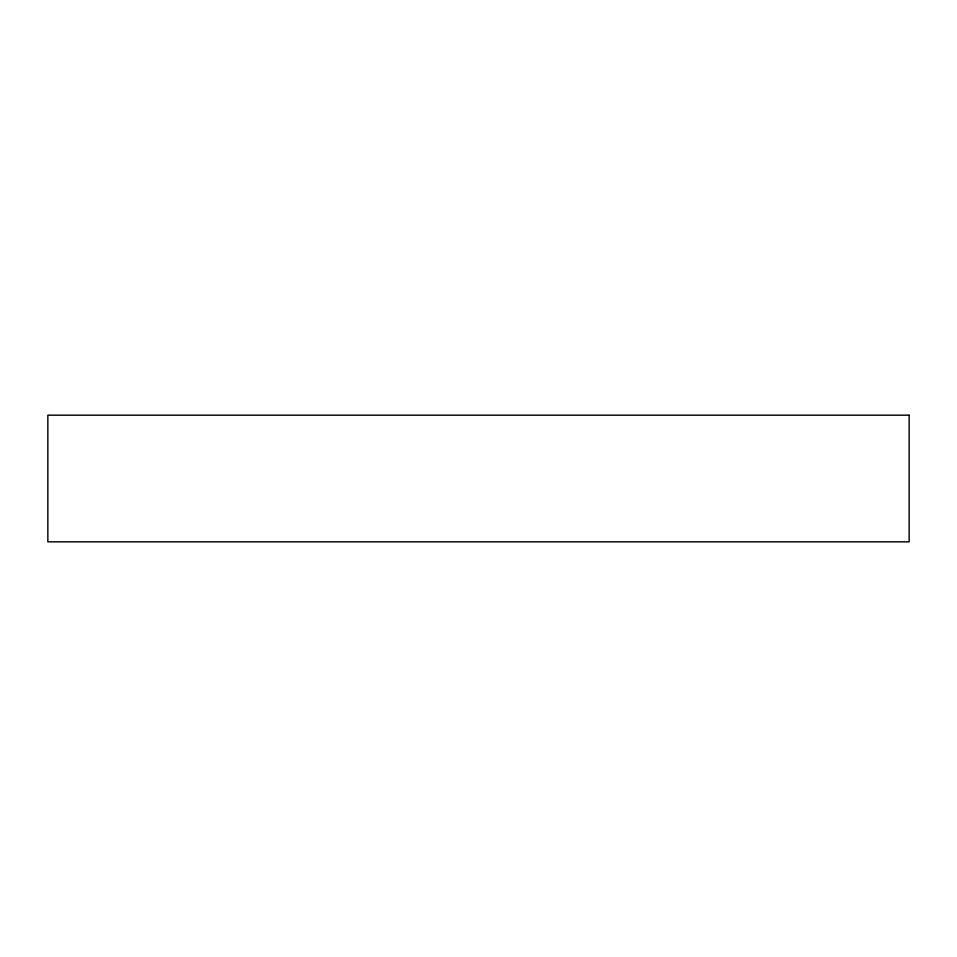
<?xml version="1.0" encoding="UTF-8"?>
<svg xmlns="http://www.w3.org/2000/svg" width="957" height="957" viewBox="0 0 957 957"><rect width="100%" height="100%" fill="white"/><g stroke="black" fill="none" stroke-linecap="round" stroke-linejoin="round"><path stroke-width="1.44" d="M909.15 415.171L47.85 415.171L47.85 541.829L909.15 541.829L909.15 415.171"/></g></svg>
